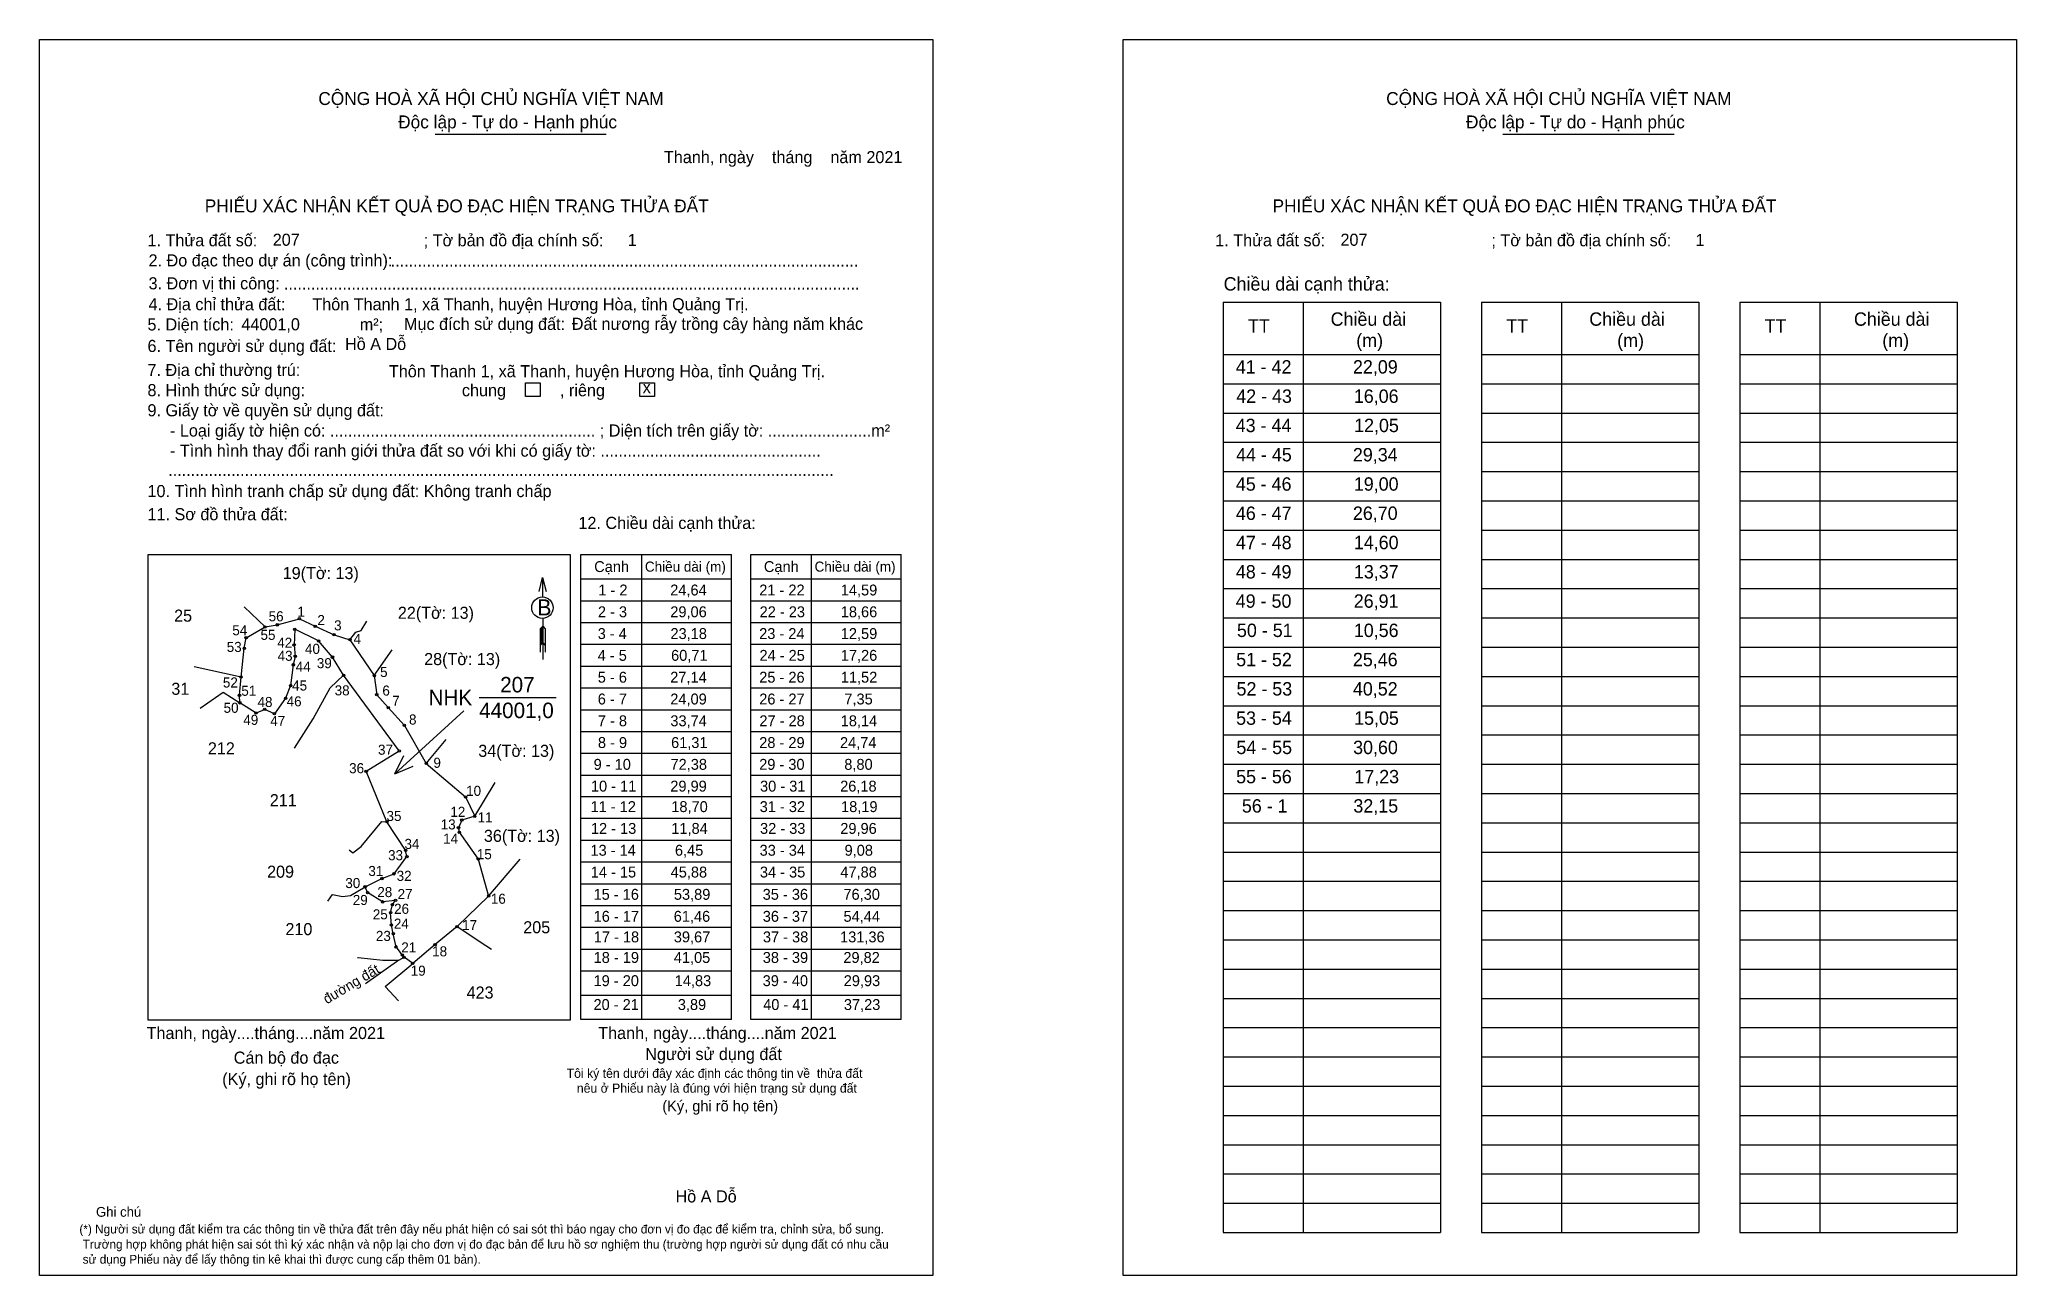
# Model space of a CAD drawing. Extents: x 544956 to 547725, y 1822620 to 1824350.
import ezdxf

# ---------------------------------------------------------------- set-up
doc = ezdxf.new("R2010")
doc.units = 0
for name, color, linetype in [('CanhThua', 7, 'Continuous'), ('kqddKhungInTrang1', 7, 'Continuous'), ('kqddKhungInTrang2', 7, 'Continuous'), ('kqddNoiDung', 7, 'Continuous'), ('kqddTemplate', 7, 'Continuous'), ('Level 1', 7, 'Continuous'), ('MocDinhThua', 7, 'Continuous'), ('NhanDiaChinhThua', 7, 'Continuous'), ('NhanTuCan', 7, 'Continuous'), ('RauThua', 7, 'Continuous'), ('SoHieuDinhThua', 7, 'Continuous')]:
    doc.layers.add(name, color=color, linetype=linetype)

msp = doc.modelspace()

# ---------------------------------------------------------------- linework, layer by layer
at = {"layer": 'CanhThua'}
for p, q in [((545289.2, 1823530.5), (545320.2, 1823539.1)), ((545320.2, 1823539.1), (545342.4, 1823528.4)), ((545243, 1823497.6), (545245.7, 1823512.4)), ((545245.7, 1823512.4), (545272.2, 1823527.6)), ((545272.2, 1823527.6), (545289.2, 1823530.5)), ((545313.8, 1823524.3), (545312.9, 1823502.2)), ((545347.2, 1823508), (545313.8, 1823524.3)), ((545342.4, 1823528.4), (545368.9, 1823516.6)), ((545366.6, 1823485.2), (545347.2, 1823508)), ((545368.9, 1823516.6), (545391, 1823509.6)), ((545391, 1823509.6), (545425.2, 1823459.5)), ((545238.6, 1823457.3), (545243, 1823497.6)), ((545314.4, 1823486.2), (545311.7, 1823474.5)), ((545312.9, 1823502.2), (545314.4, 1823486.2)), ((545382.2, 1823459.8), (545366.6, 1823485.2)), ((545236.4, 1823431.9), (545238.6, 1823457.3)), ((545311.7, 1823474.5), (545307.9, 1823445.4)), ((545460.1, 1823354), (545382.2, 1823459.8)), ((545425.2, 1823459.5), (545428.7, 1823432.6)), ((545236.8, 1823421.3), (545236.4, 1823431.9)), ((545259.5, 1823406.9), (545236.8, 1823421.3)), ((545300.9, 1823427.7), (545285.2, 1823406.1)), ((545307.9, 1823445.4), (545300.9, 1823427.7)), ((545428.7, 1823432.6), (545444.7, 1823414.6)), ((545271.8, 1823412.1), (545259.5, 1823406.9)), ((545285.2, 1823406.1), (545271.8, 1823412.1)), ((545444.7, 1823414.6), (545467.4, 1823389.6)), ((545467.4, 1823389.6), (545497.9, 1823336.5)), ((545413.8, 1823325.4), (545460.1, 1823354)), ((545442.9, 1823254.8), (545413.8, 1823325.4)), ((545497.9, 1823336.5), (545553, 1823289.5)), ((545553, 1823289.5), (545565.8, 1823262.4)), ((545547.8, 1823257.2), (545543.1, 1823246.3)), ((545565.8, 1823262.4), (545547.8, 1823257.2)), ((545469.1, 1823214.8), (545442.9, 1823254.8)), ((545543.1, 1823246.3), (545544.2, 1823240)), ((545544.2, 1823240), (545570.7, 1823202.5)), ((545452.8, 1823181.9), (545470.8, 1823205.9)), ((545470.8, 1823205.9), (545469.1, 1823214.8)), ((545570.7, 1823202.5), (545585.3, 1823150.7)), ((545412.4, 1823163.7), (545435.9, 1823175.3)), ((545435.9, 1823175.3), (545452.8, 1823181.9)), ((545415.8, 1823155.6), (545412.4, 1823163.7)), ((545436.9, 1823142.6), (545415.8, 1823155.6)), ((545454.9, 1823144.6), (545436.9, 1823142.6)), ((545450.5, 1823138.7), (545454.9, 1823144.6)), ((545585.3, 1823150.7), (545541.1, 1823108)), ((545448.1, 1823127.4), (545450.5, 1823138.7)), ((545449.1, 1823110.2), (545448.1, 1823127.4)), ((545451.7, 1823097.9), (545449.1, 1823110.2)), ((545455.6, 1823079.6), (545451.7, 1823097.9)), ((545541.1, 1823108), (545510.4, 1823082.8)), ((545464.5, 1823068.1), (545455.6, 1823079.6)), ((545466.9, 1823065.1), (545464.5, 1823068.1)), ((545479, 1823056.4), (545466.9, 1823065.1)), ((545510.4, 1823082.8), (545479, 1823056.4))]:
    msp.add_line(p, q, dxfattribs=at)
at = {"layer": 'kqddKhungInTrang1'}
msp.add_lwpolyline([(544956.3, 1824349.9), (546207.4, 1824349.9), (546207.4, 1822619.5), (544956.3, 1822619.5)], close=True, dxfattribs=at)
at = {"layer": 'kqddKhungInTrang2'}
msp.add_lwpolyline([(546474.3, 1824349.9), (547725.3, 1824349.9), (547725.3, 1822619.5), (546474.3, 1822619.5)], close=True, dxfattribs=at)
at = {"layer": 'kqddTemplate'}
for p, q in [((545510.4, 1824217.5), (545750, 1824217.5)), ((547006.1, 1824217.5), (547245.7, 1824217.5)), ((546614.3, 1823982.3), (546918.5, 1823982.3)), ((546614.3, 1823982.3), (546614.3, 1822679.6)), ((546726.3, 1823982.3), (546726.3, 1822679.6)), ((546918.5, 1823982.3), (546918.5, 1822679.6)), ((546976.1, 1823982.3), (546976.1, 1822679.6)), ((546976.1, 1823982.3), (547280.3, 1823982.3)), ((547088.1, 1823982.3), (547088.1, 1822679.6)), ((547280.3, 1823982.3), (547280.3, 1822679.6)), ((547338, 1823982.3), (547338, 1822679.6)), ((547338, 1823982.3), (547642.2, 1823982.3)), ((547449.9, 1823982.3), (547449.9, 1822679.6)), ((547642.2, 1823982.3), (547642.2, 1822679.6)), ((546614.3, 1823909), (546918.5, 1823909)), ((546976.1, 1823909), (547280.3, 1823909)), ((547338, 1823909), (547642.2, 1823909)), ((546614.3, 1823868), (546918.5, 1823868)), ((546976.1, 1823868), (547280.3, 1823868)), ((547338, 1823868), (547642.2, 1823868)), ((546614.3, 1823827), (546918.5, 1823827)), ((546976.1, 1823827), (547280.3, 1823827)), ((547338, 1823827), (547642.2, 1823827)), ((546614.3, 1823786.1), (546918.5, 1823786.1)), ((546976.1, 1823786.1), (547280.3, 1823786.1)), ((547338, 1823786.1), (547642.2, 1823786.1)), ((546614.3, 1823745.1), (546918.5, 1823745.1)), ((546976.1, 1823745.1), (547280.3, 1823745.1)), ((547338, 1823745.1), (547642.2, 1823745.1)), ((546614.3, 1823704.1), (546918.5, 1823704.1)), ((546976.1, 1823704.1), (547280.3, 1823704.1)), ((547338, 1823704.1), (547642.2, 1823704.1)), ((546614.3, 1823663.1), (546918.5, 1823663.1)), ((546976.1, 1823663.1), (547280.3, 1823663.1)), ((547338, 1823663.1), (547642.2, 1823663.1)), ((545714.7, 1823628.8), (545925.4, 1823628.8)), ((545714.7, 1822977.7), (545714.7, 1823628.8)), ((545799.4, 1823628.8), (545799.4, 1822977.7)), ((545925.4, 1822977.7), (545925.4, 1823628.8)), ((545952.4, 1823628.8), (546163.2, 1823628.8)), ((545952.4, 1822977.7), (545952.4, 1823628.8)), ((546037.2, 1823628.8), (546037.2, 1822977.7)), ((546163.2, 1822977.7), (546163.2, 1823628.8)), ((546614.3, 1823622.1), (546918.5, 1823622.1)), ((546976.1, 1823622.1), (547280.3, 1823622.1)), ((547338, 1823622.1), (547642.2, 1823622.1)), ((545661, 1823596.8), (545661, 1823569.5)), ((545714.7, 1823594.8), (545925.4, 1823594.8)), ((545952.4, 1823594.8), (546163.2, 1823594.8)), ((545714.7, 1823564.2), (545925.4, 1823564.2)), ((545952.4, 1823564.2), (546163.2, 1823564.2)), ((546614.3, 1823581.2), (546918.5, 1823581.2)), ((546976.1, 1823581.2), (547280.3, 1823581.2)), ((547338, 1823581.2), (547642.2, 1823581.2)), ((545661.1, 1823539.5), (545661.2, 1823482)), ((545714.7, 1823533.7), (545925.4, 1823533.7)), ((545952.4, 1823533.7), (546163.2, 1823533.7)), ((546614.3, 1823540.2), (546918.5, 1823540.2)), ((546976.1, 1823540.2), (547280.3, 1823540.2)), ((547338, 1823540.2), (547642.2, 1823540.2)), ((545661.1, 1823528.4), (545657.6, 1823525.1)), ((545661.1, 1823526.9), (545657.6, 1823523.5)), ((545661.1, 1823525.3), (545657.6, 1823522)), ((545657.6, 1823525.1), (545657.6, 1823492.1)), ((545661.1, 1823523.8), (545657.6, 1823520.4)), ((545661.1, 1823522.2), (545657.6, 1823518.8)), ((545661.1, 1823520.6), (545657.6, 1823517.3)), ((545661.1, 1823519.1), (545657.6, 1823515.7)), ((545661.1, 1823517.5), (545657.6, 1823514.2)), ((545661.1, 1823516), (545657.6, 1823512.6)), ((545661.1, 1823514.4), (545657.6, 1823511)), ((545661.1, 1823512.9), (545657.6, 1823509.5)), ((545661.1, 1823511.3), (545657.6, 1823507.9)), ((545661.1, 1823509.7), (545657.6, 1823506.4)), ((545661.1, 1823508.2), (545657.6, 1823504.8)), ((545661.1, 1823506.6), (545657.6, 1823503.2)), ((545661.1, 1823505.1), (545657.6, 1823501.7)), ((545661.1, 1823528.4), (545664.7, 1823525.1)), ((545661.1, 1823505.1), (545664.7, 1823501.7)), ((545664.7, 1823525.1), (545664.7, 1823492.1)), ((545714.7, 1823503.2), (545925.4, 1823503.2)), ((545952.4, 1823503.2), (546163.2, 1823503.2)), ((546614.3, 1823499.2), (546918.5, 1823499.2)), ((546976.1, 1823499.2), (547280.3, 1823499.2)), ((547338, 1823499.2), (547642.2, 1823499.2)), ((545714.7, 1823472.7), (545925.4, 1823472.7)), ((545952.4, 1823472.7), (546163.2, 1823472.7)), ((546614.3, 1823458.2), (546918.5, 1823458.2)), ((546976.1, 1823458.2), (547280.3, 1823458.2)), ((547338, 1823458.2), (547642.2, 1823458.2)), ((545714.7, 1823442.2), (545925.4, 1823442.2)), ((545952.4, 1823442.2), (546163.2, 1823442.2)), ((545714.7, 1823411.7), (545925.4, 1823411.7)), ((545952.4, 1823411.7), (546163.2, 1823411.7)), ((546614.3, 1823417.2), (546918.5, 1823417.2)), ((546976.1, 1823417.2), (547280.3, 1823417.2)), ((547338, 1823417.2), (547642.2, 1823417.2)), ((545714.7, 1823381.1), (545925.4, 1823381.1)), ((545952.4, 1823381.1), (546163.2, 1823381.1)), ((546614.3, 1823376.3), (546918.5, 1823376.3)), ((546976.1, 1823376.3), (547280.3, 1823376.3)), ((547338, 1823376.3), (547642.2, 1823376.3)), ((545714.7, 1823350.6), (545925.4, 1823350.6)), ((545952.4, 1823350.6), (546163.2, 1823350.6)), ((545714.7, 1823320.1), (545925.4, 1823320.1)), ((545952.4, 1823320.1), (546163.2, 1823320.1)), ((546614.3, 1823335.3), (546918.5, 1823335.3)), ((546976.1, 1823335.3), (547280.3, 1823335.3)), ((547338, 1823335.3), (547642.2, 1823335.3)), ((545925.4, 1823289.6), (545714.7, 1823289.6)), ((546163.2, 1823289.6), (545952.4, 1823289.6)), ((546614.3, 1823294.3), (546918.5, 1823294.3)), ((546976.1, 1823294.3), (547280.3, 1823294.3)), ((547338, 1823294.3), (547642.2, 1823294.3)), ((545925.4, 1823259.1), (545714.7, 1823259.1)), ((546163.2, 1823259.1), (545952.4, 1823259.1)), ((545925.4, 1823228.6), (545714.7, 1823228.6)), ((546163.2, 1823228.6), (545952.4, 1823228.6)), ((546614.3, 1823253.3), (546918.5, 1823253.3)), ((546976.1, 1823253.3), (547280.3, 1823253.3)), ((547338, 1823253.3), (547642.2, 1823253.3)), ((546614.3, 1823212.4), (546918.5, 1823212.4)), ((546976.1, 1823212.3), (547280.3, 1823212.3)), ((547338, 1823212.3), (547642.2, 1823212.3)), ((545925.4, 1823198.1), (545714.7, 1823198.1)), ((546163.2, 1823198.1), (545952.4, 1823198.1)), ((545925.4, 1823167.5), (545714.7, 1823167.5)), ((546163.2, 1823167.5), (545952.4, 1823167.5)), ((546614.3, 1823171.4), (546918.5, 1823171.4)), ((546976.1, 1823171.4), (547280.3, 1823171.4)), ((547338, 1823171.4), (547642.2, 1823171.4)), ((545925.4, 1823137), (545714.7, 1823137)), ((546163.2, 1823137), (545952.4, 1823137)), ((546614.3, 1823130.4), (546918.5, 1823130.4)), ((546976.1, 1823130.4), (547280.3, 1823130.4)), ((547338, 1823130.4), (547642.2, 1823130.4)), ((545925.4, 1823106.5), (545714.7, 1823106.5)), ((546163.2, 1823106.5), (545952.4, 1823106.5)), ((546614.3, 1823089.4), (546918.5, 1823089.4)), ((546976.1, 1823089.4), (547280.3, 1823089.4)), ((547338, 1823089.4), (547642.2, 1823089.4)), ((545925.4, 1823076), (545714.7, 1823076)), ((546163.2, 1823076), (545952.4, 1823076)), ((545925.4, 1823045.5), (545714.7, 1823045.5)), ((546163.2, 1823045.5), (545952.4, 1823045.5)), ((546614.3, 1823048.4), (546918.5, 1823048.4)), ((546976.1, 1823048.4), (547280.3, 1823048.4)), ((547338, 1823048.4), (547642.2, 1823048.4)), ((545925.4, 1823011.6), (545714.7, 1823011.6)), ((546163.2, 1823011.6), (545952.4, 1823011.6)), ((546614.3, 1823007.5), (546918.5, 1823007.5)), ((546976.1, 1823007.5), (547280.3, 1823007.5)), ((547338, 1823007.5), (547642.2, 1823007.5)), ((545925.4, 1822977.7), (545714.7, 1822977.7)), ((546163.2, 1822977.7), (545952.4, 1822977.7)), ((546614.3, 1822966.5), (546918.5, 1822966.5)), ((546976.1, 1822966.5), (547280.3, 1822966.5)), ((547338, 1822966.5), (547642.2, 1822966.5)), ((546614.3, 1822925.5), (546918.5, 1822925.5)), ((546976.1, 1822925.5), (547280.3, 1822925.5)), ((547338, 1822925.5), (547642.2, 1822925.5)), ((546614.3, 1822884.5), (546918.5, 1822884.5)), ((546976.1, 1822884.5), (547280.3, 1822884.5)), ((547338, 1822884.5), (547642.2, 1822884.5)), ((546614.3, 1822843.5), (546918.5, 1822843.5)), ((546976.1, 1822843.5), (547280.3, 1822843.5)), ((547338, 1822843.5), (547642.2, 1822843.5)), ((546614.3, 1822802.6), (546918.5, 1822802.6)), ((546976.1, 1822802.6), (547280.3, 1822802.6)), ((547338, 1822802.6), (547642.2, 1822802.6)), ((546614.3, 1822761.6), (546918.5, 1822761.6)), ((546976.1, 1822761.6), (547280.3, 1822761.6)), ((547338, 1822761.6), (547642.2, 1822761.6)), ((546614.3, 1822720.6), (546918.5, 1822720.6)), ((546976.1, 1822720.6), (547280.3, 1822720.6)), ((547338, 1822720.6), (547642.2, 1822720.6)), ((546614.3, 1822679.6), (546918.5, 1822679.6)), ((546976.1, 1822679.6), (547280.3, 1822679.6)), ((547338, 1822679.6), (547642.2, 1822679.6))]:
    msp.add_line(p, q, dxfattribs=at)
for points in [[(545637.2, 1823869.4), (545657.6, 1823869.4), (545657.6, 1823850.4), (545637.2, 1823850.4)], [(545797.3, 1823869.4), (545817.7, 1823869.4), (545817.7, 1823850.4), (545797.3, 1823850.4)], [(545108.5, 1823628.8), (545699.7, 1823628.8), (545699.7, 1822977.1), (545108.5, 1822977.1)]]:
    msp.add_lwpolyline(points, close=True, dxfattribs=at)
msp.add_lwpolyline([(545656.1, 1823577), (545661, 1823596.8), (545665.9, 1823577.1)], dxfattribs=at)
msp.add_circle((545660.7, 1823554.5), 15, dxfattribs=at)
at = {"layer": 'Level 1'}
for p, q in [((545272.2, 1823527.6), (545242.7, 1823555.5)), ((545391, 1823509.6), (545399.2, 1823520)), ((545425.2, 1823459.5), (545450.1, 1823495.5)), ((545238.6, 1823457.3), (545172.7, 1823471.8)), ((545497.9, 1823336.5), (545526, 1823370)), ((545453.9, 1823321.8), (545479.5, 1823332.4)), ((545565.8, 1823262.4), (545594.3, 1823309.5)), ((545459.6, 1823061.1), (545412.7, 1823028))]:
    msp.add_line(p, q, dxfattribs=at)
for points in [[(545399.2, 1823520), (545406.8, 1823522.6), (545414.9, 1823535.5)], [(545550.5, 1823410.3), (545453.9, 1823321.8), (545466.5, 1823347.6)]]:
    msp.add_lwpolyline(points, dxfattribs=at)
at = {"layer": 'MocDinhThua'}
for centre in [(545289.2, 1823530.5), (545320.2, 1823539.1), (545245.7, 1823512.4), (545272.2, 1823527.6), (545313.8, 1823524.3), (545342.4, 1823528.4), (545347.2, 1823508), (545368.9, 1823516.6), (545391, 1823509.6), (545243, 1823497.6), (545312.9, 1823502.2), (545314.4, 1823486.2), (545366.6, 1823485.2), (545238.6, 1823457.3), (545311.7, 1823474.5), (545382.2, 1823459.8), (545425.2, 1823459.5), (545236.4, 1823431.9), (545236.8, 1823421.3), (545300.9, 1823427.7), (545307.9, 1823445.4), (545428.7, 1823432.6), (545259.5, 1823406.9), (545271.8, 1823412.1), (545285.2, 1823406.1), (545444.7, 1823414.6), (545467.4, 1823389.6), (545460.1, 1823354), (545497.9, 1823336.5), (545413.8, 1823325.4), (545553, 1823289.5), (545442.9, 1823254.8), (545547.8, 1823257.2), (545565.8, 1823262.4), (545543.1, 1823246.3), (545544.2, 1823240), (545469.1, 1823214.8), (545470.8, 1823205.9), (545570.7, 1823202.5), (545435.9, 1823175.3), (545452.8, 1823181.9), (545412.4, 1823163.7), (545415.8, 1823155.6), (545436.9, 1823142.6), (545454.9, 1823144.6), (545585.3, 1823150.7), (545448.1, 1823127.4), (545450.5, 1823138.7), (545449.1, 1823110.2), (545451.7, 1823097.9), (545541.1, 1823108), (545455.6, 1823079.6), (545464.5, 1823068.1), (545466.9, 1823065.1), (545510.4, 1823082.8), (545479, 1823056.4)]:
    msp.add_circle(centre, 1.69, dxfattribs=at)
at = {"layer": 'NhanDiaChinhThua'}
msp.add_line((545572.1, 1823428.7), (545679.8, 1823428.7), dxfattribs=at)
at = {"layer": 'RauThua'}
for p, q in [((545363.4, 1823442.5), (545382.2, 1823459.8)), ((545181.2, 1823413.9), (545213.5, 1823436.1)), ((545213.5, 1823436.1), (545236.8, 1823421.3)), ((545339.5, 1823398.9), (545363.4, 1823442.5)), ((545313.6, 1823357.6), (545339.5, 1823398.9)), ((545406.6, 1823220.1), (545435.8, 1823255.3)), ((545435.8, 1823255.3), (545442.9, 1823254.8)), ((545389.8, 1823215.4), (545395.2, 1823211.1)), ((545395.2, 1823211.1), (545406.6, 1823220.1)), ((545585.3, 1823150.7), (545629.3, 1823202.4)), ((545360.2, 1823143.6), (545366.6, 1823152.7)), ((545360.2, 1823143.6), (545366.6, 1823152.7)), ((545366.6, 1823152.7), (545380.8, 1823150.1)), ((545366.6, 1823152.7), (545380.8, 1823150.1)), ((545380.8, 1823150.1), (545392, 1823151.7)), ((545380.8, 1823150.1), (545392, 1823151.7)), ((545392, 1823151.7), (545412.4, 1823163.7)), ((545392, 1823151.7), (545412.4, 1823163.7)), ((545359.9, 1823143.8), (545360.2, 1823143.6)), ((545360, 1823143.4), (545360.2, 1823143.6)), ((545541.1, 1823108), (545581.5, 1823081.5)), ((545541.1, 1823108), (545581.5, 1823081.5)), ((545401.6, 1823064.6), (545402.5, 1823064.6)), ((545402.5, 1823064.6), (545437.2, 1823061.2)), ((545437.2, 1823061.2), (545457.6, 1823061.1)), ((545459.6, 1823061.1), (545466.9, 1823065.1)), ((545581.5, 1823081.5), (545589.4, 1823076.3)), ((545581.5, 1823081.5), (545589.4, 1823076.3)), ((545440.3, 1823024), (545479, 1823056.4)), ((545457.6, 1823061.1), (545459.6, 1823061.1)), ((545440.3, 1823024), (545459, 1823004))]:
    msp.add_line(p, q, dxfattribs=at)

# ---------------------------------------------------------------- texts
at = {"layer": 'kqddNoiDung'}
for s, height, p in [('Thanh, ngày    tháng    năm 2021  ', 16.953, (545830.9, 1824176.9)), ('207', 16.95, (545282.9, 1824061.2)), ('1', 17, (545780.1, 1824060.7)), ('207', 16.95, (546778.5, 1824061.2)), ('1', 17, (547275.7, 1824060.7)), ('........................................................................................................', 16.9533, (545448.1, 1824032)), ('................................................................................................................................', 16.9533, (545298.6, 1823999.9)), ('44001,0', 16.95, (545239, 1823942.8)), ('Đất nương rẫy trồng cây hàng năm khác', 16.953, (545701.8, 1823943.5)), ('Hồ A Dỗ', 16.95, (545384.2, 1823915.3)), ('Thôn Thanh 1, xã Thanh, huyện Hương Hòa, tỉnh Quảng Trị.', 16.953, (545445.6, 1823877.1)), ('41 - 42', 18.73, (546631.9, 1823882.3)), ('22,09', 18.73, (546796, 1823882.3)), ('x', 17, (545801.1, 1823854.8)), ('42 - 43', 18.73, (546632.5, 1823841.3)), ('16,06', 18.73, (546797.2, 1823841.3)), ('43 - 44', 18.73, (546631.8, 1823800.3)), ('12,05', 18.73, (546797.6, 1823800.3)), ('44 - 45', 18.73, (546632.3, 1823759.3)), ('29,34', 18.73, (546795.9, 1823759.3)), ('45 - 46', 18.73, (546631.9, 1823718.3)), ('19,00', 18.73, (546797.2, 1823718.3)), ('46 - 47', 18.73, (546632, 1823677.4)), ('26,70', 18.73, (546795.9, 1823677.4)), ('47 - 48', 18.73, (546632.1, 1823636.4)), ('14,60', 18.73, (546797.2, 1823636.4)), ('48 - 49', 18.73, (546631.9, 1823595.4)), ('13,37', 18.73, (546797.3, 1823595.4)), ('1 - 2', 15.26, (545739, 1823571.6)), ('24,64', 15.26, (545839.7, 1823571.6)), ('21 - 22', 15.26, (545964.4, 1823571.6)), ('14,59', 15.26, (546078.6, 1823571.6)), ('49 - 50', 18.73, (546631.8, 1823554.4)), ('26,91', 18.73, (546797.1, 1823554.4)), ('2 - 3', 15.26, (545738.4, 1823541.1)), ('29,06', 15.26, (545839.8, 1823541.1)), ('22 - 23', 15.26, (545964.9, 1823541.1)), ('18,66', 15.26, (546078.6, 1823541.1)), ('50 - 51', 18.73, (546633.5, 1823513.4)), ('10,56', 18.73, (546797.2, 1823513.4)), ('3 - 4', 15.26, (545738.1, 1823510.6)), ('23,18', 15.26, (545840, 1823510.6)), ('23 - 24', 15.26, (545964.3, 1823510.6)), ('12,59', 15.26, (546078.6, 1823510.6)), ('4 - 5', 15.26, (545738.1, 1823480.1)), ('60,71', 15.26, (545840.9, 1823480.1)), ('24 - 25', 15.26, (545964.7, 1823480.1)), ('17,26', 15.26, (546078.6, 1823480.1)), ('51 - 52', 18.73, (546632.4, 1823472.5)), ('25,46', 18.73, (546795.9, 1823472.5)), ('5 - 6', 15.26, (545738.2, 1823449.5)), ('27,14', 15.26, (545839.7, 1823449.5)), ('25 - 26', 15.26, (545964.4, 1823449.5)), ('11,52', 15.26, (546078.6, 1823449.5)), ('52 - 53', 18.73, (546632.9, 1823431.5)), ('40,52', 18.73, (546795.9, 1823431.5)), ('6 - 7', 15.26, (545738.2, 1823419)), ('24,09', 15.26, (545839.8, 1823419)), ('26 - 27', 15.26, (545964.4, 1823419)), ('7,35', 15.26, (546083.6, 1823419)), ('7 - 8', 15.26, (545738.3, 1823388.5)), ('33,74', 15.26, (545839.9, 1823388.5)), ('27 - 28', 15.26, (545964.6, 1823388.5)), ('18,14', 15.26, (546078.5, 1823388.5)), ('53 - 54', 18.73, (546632.3, 1823390.5)), ('15,05', 18.73, (546797.6, 1823390.5)), ('8 - 9', 15.26, (545738.4, 1823358)), ('61,31', 15.26, (545840.9, 1823358)), ('28 - 29', 15.26, (545964.4, 1823358)), ('24,74', 15.26, (546077.5, 1823358)), ('54 - 55', 18.73, (546632.7, 1823349.5)), ('30,60', 18.73, (546796.2, 1823349.5)), ('9 - 10', 15.26, (545732.4, 1823327.5)), ('72,38', 15.26, (545840.1, 1823327.5)), ('29 - 30', 15.26, (545964.3, 1823327.5)), ('8,80', 15.26, (546083.5, 1823327.5)), ('10 - 11', 15.26, (545728.6, 1823297)), ('29,99', 15.26, (545839.8, 1823297)), ('30 - 31', 15.26, (545965.5, 1823297)), ('26,18', 15.26, (546077.7, 1823297)), ('55 - 56', 18.73, (546632.3, 1823308.6)), ('17,23', 18.73, (546797.9, 1823308.6)), ('11 - 12', 15.26, (545728.1, 1823268.3)), ('18,70', 15.26, (545841.2, 1823268.3)), ('31 - 32', 15.26, (545965, 1823268.3)), ('18,19', 15.26, (546079, 1823268.3)), ('56 - 1', 18.73, (546640.4, 1823267.6)), ('32,15', 18.73, (546796.6, 1823267.6)), ('12 - 13', 15.26, (545728.6, 1823237.8)), ('11,84', 15.26, (545841.2, 1823237.8)), ('32 - 33', 15.26, (545965.5, 1823237.8)), ('29,96', 15.26, (546077.9, 1823237.8)), ('13 - 14', 15.26, (545728, 1823207.2)), ('6,45', 15.26, (545846.3, 1823207.2)), ('33 - 34', 15.26, (545964.9, 1823207.2)), ('9,08', 15.26, (546083.9, 1823207.2)), ('14 - 15', 15.26, (545728.4, 1823176.7)), ('45,88', 15.26, (545840.3, 1823176.7)), ('34 - 35', 15.26, (545965.3, 1823176.7)), ('47,88', 15.26, (546078, 1823176.7)), ('15 - 16', 15.26, (545732.3, 1823145.5)), ('53,89', 15.26, (545844.8, 1823145.5)), ('35 - 36', 15.26, (545969.2, 1823145.5)), ('76,30', 15.26, (546082.3, 1823145.5)), ('16 - 17', 15.26, (545732.4, 1823114.7)), ('61,46', 15.26, (545844.6, 1823114.7)), ('36 - 37', 15.26, (545969.3, 1823114.7)), ('54,44', 15.26, (546082.4, 1823114.7)), ('17 - 18', 15.26, (545732.6, 1823085.9)), ('39,67', 15.26, (545844.7, 1823085.9)), ('37 - 38', 15.26, (545969.5, 1823085.9)), ('131,36', 15.26, (546077.6, 1823085.9)), ('18 - 19', 15.26, (545732.4, 1823057.1)), ('41,05', 15.26, (545844.7, 1823057.1)), ('38 - 39', 15.26, (545969.3, 1823057.1)), ('29,82', 15.26, (546082.2, 1823057.1)), ('19 - 20', 15.26, (545732.3, 1823024.6)), ('14,83', 15.26, (545846, 1823024.6)), ('39 - 40', 15.26, (545969.2, 1823024.6)), ('29,93', 15.26, (546082.7, 1823024.6)), ('20 - 21', 15.26, (545732.2, 1822991.2)), ('3,89', 15.26, (545850.3, 1822991.2)), ('40 - 41', 15.26, (545969.9, 1822991.2)), ('37,23', 15.26, (546082.9, 1822991.2)), ('Thanh, ngày....tháng....năm 2021', 16.953, (545106.2, 1822950.5)), ('Thanh, ngày....tháng....năm 2021', 16.953, (545738.8, 1822950.5)), ('Hồ A Dỗ', 16.95, (545847.1, 1822721.8))]:
    msp.add_text(s, height=height, dxfattribs=at).set_placement(p)
at = {"layer": 'kqddTemplate'}
for s, height, p in [('CỘNG HOÀ XÃ HỘI CHỦ NGHĨA VIỆT NAM', 18.084, (545346.8, 1824258.3)), ('CỘNG HOÀ XÃ HỘI CHỦ NGHĨA VIỆT NAM', 18.084, (546842.5, 1824258.3)), ('Độc lập - Tự do - Hạnh phúc', 18.084, (545458.6, 1824225.6)), ('Độc lập - Tự do - Hạnh phúc', 18.084, (546954.3, 1824225.6)), ('PHIẾU XÁC NHẬN KẾT QUẢ ĐO ĐẠC HIỆN TRẠNG THỬA ĐẤT', 18.084, (545187.7, 1824108)), ('PHIẾU XÁC NHẬN KẾT QUẢ ĐO ĐẠC HIỆN TRẠNG THỬA ĐẤT', 18.084, (546683.4, 1824108)), ('1. Thửa đất số:                                     ; Tờ bản đồ địa chính số:', 16.953, (545107.5, 1824060.5)), ('1. Thửa đất số:                                     ; Tờ bản đồ địa chính số:', 16.953, (546603.1, 1824060.5)), ('2. Đo đạc theo dự án (công trình): ', 16.953, (545109, 1824032.3)), ('3. Đơn vị thi công: ', 16.953, (545109, 1824000.2)), ('Chiều dài cạnh thửa:', 18.733, (546614.8, 1823998.5)), ('4. Địa chỉ thửa đất:      Thôn Thanh 1, xã Thanh, huyện Hương Hòa, tỉnh Quảng Trị.', 16.953, (545109, 1823970.9)), ('5. Diện tích:                            m²; ', 16.953, (545107.5, 1823942.6)), ('Mục đích sử dụng đất:', 16.953, (545466.8, 1823943.3)), ('TT', 18.73, (546648.9, 1823939.6)), ('Chiều dài', 18.73, (546764.7, 1823949.2)), ('TT', 18.73, (547010.7, 1823939.6)), ('Chiều dài', 18.73, (547127, 1823949.2)), ('TT', 18.73, (547372.5, 1823939.6)), ('Chiều dài', 18.73, (547497.7, 1823949.2)), ('6. Tên người sử dụng đất:', 16.953, (545107.5, 1823912.5)), ('(m)', 18.73, (546800.6, 1823919.4)), ('(m)', 18.73, (547166.1, 1823919.4)), ('(m)', 18.73, (547537.4, 1823919.4)), ('7. Địa chỉ thường trú:', 16.953, (545107.5, 1823878.9)), ('8. Hình thức sử dụng:', 16.953, (545107.5, 1823850.6)), ('chung            , riêng', 16.953, (545547.9, 1823850.5)), ('9. Giấy tờ về quyền sử dụng đất:', 16.953, (545107.5, 1823822.4)), ('     - Loại giấy tờ hiện có: ........................................................... ; Diện tích trên giấy tờ: .......................m²', 16.9533, (545107.5, 1823794.1)), ('     - Tình hình thay đổi ranh giới thửa đất so với khi có giấy tờ: .................................................', 16.9533, (545107.5, 1823765.9)), ('10. Tình hình tranh chấp sử dụng đất: Không tranh chấp', 16.953, (545107.5, 1823709.3)), ('....................................................................................................................................................', 16.9533, (545136.5, 1823739)), ('11. Sơ đồ thửa đất:', 16.953, (545107.5, 1823676.9)), ('12. Chiều dài cạnh thửa:', 16.953, (545711.1, 1823664.7)), ('Cạnh', 15.26, (545733.2, 1823604.4)), ('Chiều dài (m)', 14.128, (545804.2, 1823604.9)), ('Cạnh', 15.26, (545970.9, 1823604.4)), ('Chiều dài (m)', 14.128, (546041.9, 1823604.9)), ('B', 22.6, (545653.2, 1823543.6)), ('Cán bộ đo đạc', 16.953, (545228.3, 1822916)), ('Người sử dụng đất', 16.953, (545804.7, 1822921.1)), ('(Ký, ghi rõ họ tên)', 16.953, (545212.2, 1822886.1)), ('Tôi ký tên dưới đây xác định các thông tin về  thửa đất ', 12.817, (545694.6, 1822896.2)), ('nêu ở Phiếu này là đúng với hiện trạng sử dụng đất', 12.817, (545708.9, 1822875.4)), ('(Ký, ghi rõ họ tên)', 15.258, (545828.6, 1822849.2)), ('Ghi chú', 13.73, (545035.4, 1822701.7)), ('(*) Người sử dụng đất kiểm tra các thông tin về thửa đất trên đây nếu phát hiện có sai sót thì báo ngay cho đơn vị đo đạc để kiểm tra, chỉnh sửa, bổ sung.', 12.359, (545012.1, 1822678.3)), (' Trường hợp không phát hiện sai sót thì ký xác nhận và nộp lại cho đơn vị đo đạc bản để lưu hồ sơ nghiệm thu (trường hợp người sử dụng đất có nhu cầu', 12.359, (545012.1, 1822657.1)), (' sử dụng Phiếu này để lấy thông tin kê khai thì được cung cấp thêm 01 bản).', 12.359, (545012.1, 1822636))]:
    msp.add_text(s, height=height, dxfattribs=at).set_placement(p)
at = {"layer": 'NhanDiaChinhThua'}
for s, p in [('207', (545601.5, 1823435.9)), ('NHK', (545501.2, 1823417.9)), ('44001,0', (545572.1, 1823399.9))]:
    msp.add_text(s, height=21.62, dxfattribs=at).set_placement(p)
at = {"layer": 'NhanTuCan'}
for s, p in [('19(Tờ: 13)', (545296.9, 1823594.5)), ('25', (545144.8, 1823534.9)), ('22(Tờ: 13)', (545458.2, 1823538.9)), ('28(Tờ: 13)', (545495, 1823474.1)), ('31', (545140.9, 1823432.5)), ('212', (545192.1, 1823349.1)), ('34(Tờ: 13)', (545570.8, 1823345.6)), ('211', (545278.8, 1823276.5)), ('36(Tờ: 13)', (545578.7, 1823226.6)), ('209', (545275, 1823176.4)), ('210', (545300.7, 1823096)), ('205', (545633.8, 1823098.6)), ('423', (545554.5, 1823007.2))]:
    msp.add_text(s, height=16.91, dxfattribs=at).set_placement(p)
at = {"layer": 'SoHieuDinhThua'}
for s, height, p in [('56', 14.09, (545277.2, 1823535.4)), ('1', 14.1, (545317.5, 1823541.9)), ('2', 14.1, (545345.5, 1823530.1)), ('3', 14.1, (545368.9, 1823522.7)), ('53', 14.09, (545218.5, 1823492.5)), ('54', 14.09, (545226.3, 1823515.9)), ('55', 14.09, (545265.8, 1823509.4)), ('42', 14.09, (545289.2, 1823498.4)), ('4', 14.1, (545396.1, 1823503.6)), ('43', 14.09, (545289.8, 1823480.1)), ('44', 14.09, (545315.1, 1823464.9)), ('40', 14.09, (545328.1, 1823489.8)), ('39', 14.09, (545344.7, 1823469.8)), ('52', 14.09, (545213.1, 1823442.7)), ('45', 14.09, (545310.1, 1823438.5)), ('5', 14.1, (545433.3, 1823457.4)), ('50', 14.09, (545214.1, 1823407.3)), ('51', 14.09, (545238.9, 1823431.1)), ('48', 14.09, (545261.6, 1823415.4)), ('46', 14.09, (545302.4, 1823416.3)), ('38', 14.09, (545369.7, 1823431.7)), ('6', 14.1, (545436.5, 1823431.4)), ('7', 14.1, (545450.2, 1823417)), ('49', 14.09, (545241.7, 1823390.4)), ('47', 14.09, (545279.5, 1823388.9)), ('8', 14.1, (545473.8, 1823390.9)), ('37', 14.09, (545430.4, 1823348.6)), ('9', 14.1, (545508, 1823330.3)), ('36', 14.09, (545389.9, 1823322.7)), ('10', 14.09, (545553.8, 1823291)), ('35', 14.09, (545442.3, 1823255.8)), ('13', 14.09, (545518.2, 1823244)), ('12', 14.09, (545531.7, 1823261.6)), ('11', 14.09, (545569.9, 1823253.9)), ('34', 14.09, (545467.5, 1823216.7)), ('14', 14.09, (545521.6, 1823224.1)), ('33', 14.09, (545444.5, 1823200.9)), ('15', 14.09, (545568.8, 1823202.3)), ('30', 14.09, (545384.6, 1823161.9)), ('31', 14.09, (545416.8, 1823178.8)), ('32', 14.09, (545456.5, 1823172)), ('29', 14.09, (545395, 1823138.2)), ('28', 14.09, (545429.4, 1823149.3)), ('27', 14.09, (545457.8, 1823146.5)), ('16', 14.09, (545588.4, 1823139.9)), ('25', 14.09, (545423.1, 1823118.1)), ('24', 14.09, (545452.6, 1823105.1)), ('26', 14.09, (545452.9, 1823125.8)), ('17', 14.09, (545548.2, 1823103)), ('23', 14.09, (545427.4, 1823087.9)), ('21', 14.09, (545463, 1823071.8)), ('18', 14.09, (545506.2, 1823066.3)), ('19', 14.09, (545476.2, 1823039.2))]:
    msp.add_text(s, height=height, dxfattribs=at).set_placement(p)
msp.add_text('đường đất', height=14.09, rotation=30.9634, dxfattribs=at).set_placement((545358.8, 1822999))

doc.saveas('drawing.dxf')
